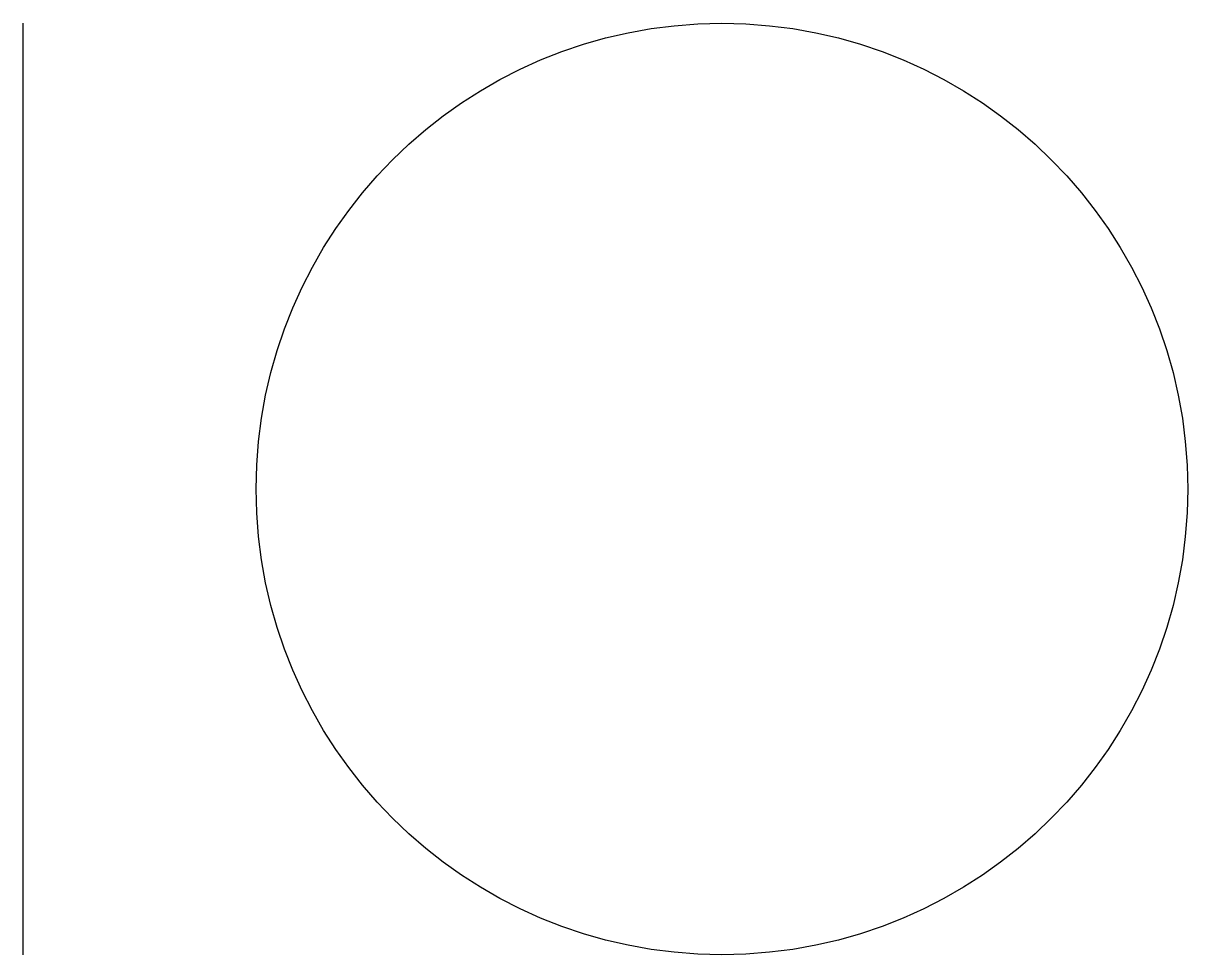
# Model space of a CAD drawing. Header units: millimetres. Extents: x 1 to 26, y 1 to 21.
import ezdxf

# ---------------------------------------------------------------- set-up
doc = ezdxf.new("R2010")
doc.units = ezdxf.units.MM
doc.layers.get('0').update_dxf_attribs({"true_color": 0xffffff})
doc.layers.add('block_reference', color=6, linetype='Continuous', lineweight=25, true_color=0xff00ff)
doc.layers.get('0').freeze()

# ---------------------------------------------------------------- blocks, each defined once
blk = doc.blocks.new('block1')
at = {"color": 0}
blk.add_line((0, 0), (0, 20), dxfattribs=at)
blk.add_circle((15, 10), 10, dxfattribs=at)

msp = doc.modelspace()

# ---------------------------------------------------------------- block references
at = {"layer": 'block_reference'}
msp.add_blockref('block1', (1, 1), dxfattribs=at)

doc.saveas('drawing.dxf')
